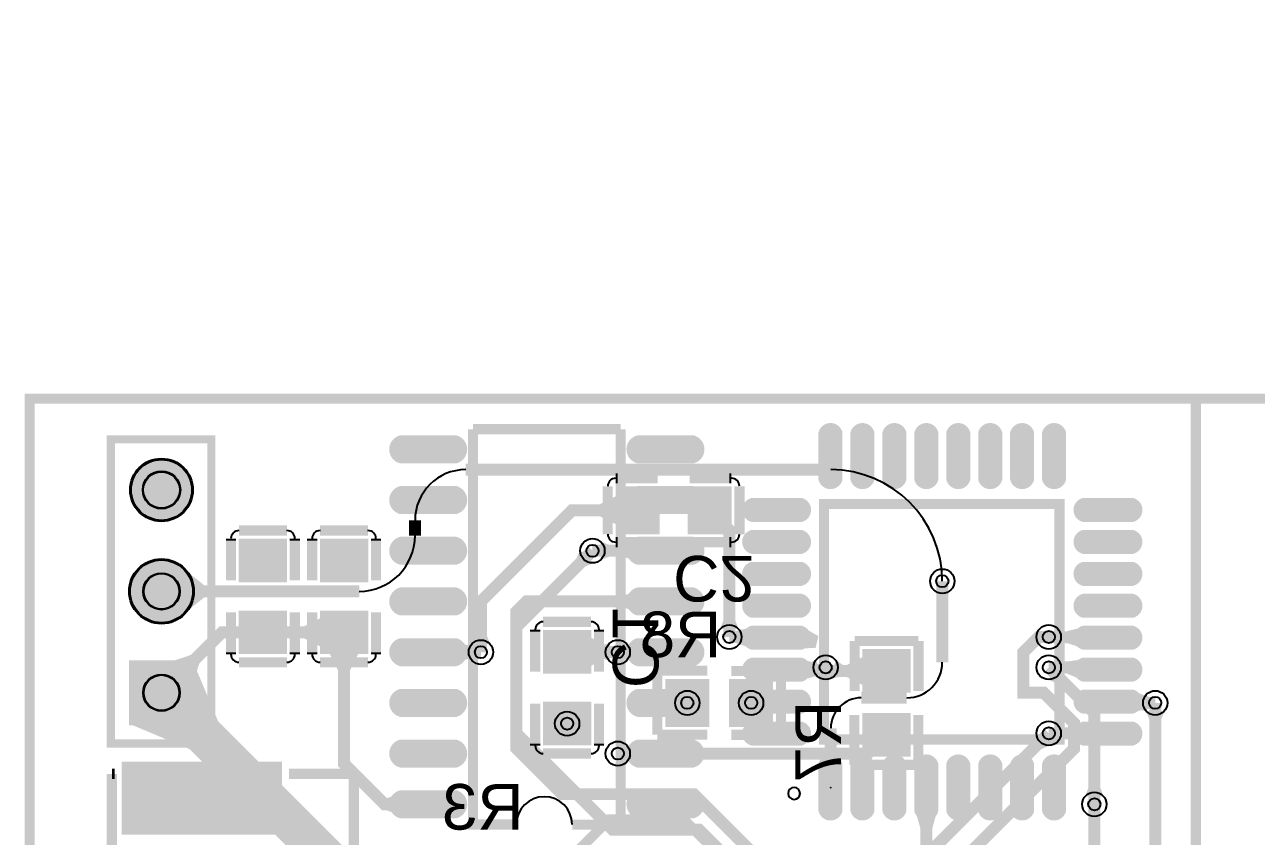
# Model space of a CAD drawing. Header units: millimetres. Extents: x 6 to 80, y -84 to 30.
# Drawn here: x 5.71 to 36.57, y 9.99 to 30.32 of the extents above; entities that cross this region are included whole.
import ezdxf

# ---------------------------------------------------------------- set-up
doc = ezdxf.new("R2010")
doc.units = ezdxf.units.MM
for name, color, linetype, true_color in [('BoardOutLine', 7, 'Continuous', 0xff00ff), ('BottomLayer', 7, 'Continuous', 0x0000ff), ('BottomPasteMaskLayer', 7, 'Continuous', 0x800000), ('BottomSilkLayer', 7, 'Continuous', 0x66cc33), ('BottomSolderMaskLayer', 7, 'Continuous', 0xaa00ff), ('Hole', 7, 'Continuous', 0x222222), ('Mechanical', 7, 'Continuous', 0xf022f0), ('Multi-Layer', 7, 'Continuous', 0xc0c0c0), ('TopLayer', 7, 'Continuous', 0xff0000), ('TopPasteMaskLayer', 7, 'Continuous', 0x808080), ('TopSilkLayer', 7, 'Continuous', 0xffcc00), ('TopSolderMaskLayer', 7, 'Continuous', 0x800080)]:
    doc.layers.add(name, color=color, linetype=linetype, true_color=true_color)
doc.styles.get("Standard").update_dxf_attribs({"font": 'arial.ttf'})

msp = doc.modelspace()

# ---------------------------------------------------------------- hatches: boundary and pattern name
at = {"layer": 'BottomLayer'}
for points in [[(20.571, 18.536), (20.571, 17.786), (20.121, 18.011), (20.121, 18.311)], [(20.571, 17.611), (21.571, 17.611), (21.571, 18.711), (20.571, 18.711)], [(22.371, 17.611), (23.371, 17.611), (23.371, 18.711), (22.371, 18.711)], [(19.958, 16.841), (19.635, 17.164), (19.54, 16.958), (19.752, 16.746)], [(9.665, 15.538), (9.665, 16.72), (10.216, 16.279), (10.216, 15.979)], [(23.139, 15.188), (23.597, 15.188), (23.518, 15.401), (23.218, 15.401)], [(16.916, 14.807), (17.374, 14.807), (17.295, 15.02), (16.995, 15.02)], [(19.854, 14.116), (19.854, 15.116), (18.754, 15.116), (18.754, 14.116)], [(19.854, 14.241), (19.854, 14.991), (20.304, 14.766), (20.304, 14.466)], [(20.379, 14.839), (20.366, 14.382), (20.155, 14.466), (20.163, 14.766)], [(26.755, 14.51), (26.755, 13.76), (26.305, 13.985), (26.305, 14.285)], [(26.755, 14.635), (26.755, 13.635), (27.855, 13.635), (27.855, 14.635)], [(9.931, 14.376), (8.357, 12.802), (9.851, 12.175), (10.558, 12.882)], [(26.027, 14.404), (25.929, 13.957), (26.153, 13.985), (26.219, 14.285)], [(31.673, 14.243), (31.35, 13.92), (31.556, 13.825), (31.768, 14.037)], [(22.814, 13.885), (21.814, 13.885), (21.814, 12.785), (22.814, 12.785)], [(24.414, 13.885), (23.414, 13.885), (23.414, 12.785), (24.414, 12.785)], [(19.854, 12.316), (19.854, 13.316), (18.754, 13.316), (18.754, 12.316)], [(26.755, 13.035), (26.755, 12.035), (27.855, 12.035), (27.855, 13.035)], [(33.807, 13.133), (34.265, 13.133), (34.186, 12.92), (33.886, 12.92)], [(31.388, 12.269), (31.065, 12.592), (30.97, 12.386), (31.182, 12.174)], [(20.776, 11.836), (20.776, 12.294), (20.989, 12.215), (20.989, 11.915)], [(32.283, 10.997), (32.741, 10.997), (32.662, 11.21), (32.362, 11.21)]]:
    msp.add_hatch(color=256, dxfattribs=at).paths.add_polyline_path(points)
at = {"layer": 'BottomPasteMaskLayer'}
for points in [[(20.571, 17.611), (21.571, 17.611), (21.571, 18.711), (20.571, 18.711)], [(22.371, 17.611), (23.371, 17.611), (23.371, 18.711), (22.371, 18.711)], [(19.854, 14.116), (19.854, 15.116), (18.754, 15.116), (18.754, 14.116)], [(26.755, 14.635), (26.755, 13.635), (27.855, 13.635), (27.855, 14.635)], [(22.814, 13.885), (21.814, 13.885), (21.814, 12.785), (22.814, 12.785)], [(24.414, 13.885), (23.414, 13.885), (23.414, 12.785), (24.414, 12.785)], [(19.854, 12.316), (19.854, 13.316), (18.754, 13.316), (18.754, 12.316)], [(26.755, 13.035), (26.755, 12.035), (27.855, 12.035), (27.855, 13.035)]]:
    msp.add_hatch(color=256, dxfattribs=at).paths.add_polyline_path(points)
at = {"layer": 'BottomSolderMaskLayer'}
for points in [[(8.357, 18.669, 1), (9.931, 18.669, 1)], [(20.52, 17.56), (21.622, 17.56), (21.622, 18.762), (20.52, 18.762)], [(22.32, 17.56), (23.422, 17.56), (23.422, 18.762), (22.32, 18.762)], [(8.331, 16.129, 1), (9.957, 16.129, 1)], [(19.91, 14.07), (19.91, 15.162), (18.698, 15.162), (18.698, 14.07)], [(26.699, 14.681), (26.699, 13.589), (27.911, 13.589), (27.911, 14.681)], [(8.331, 14.402), (9.957, 14.402), (9.957, 12.776), (8.331, 12.776)], [(22.865, 13.936), (21.763, 13.936), (21.763, 12.734), (22.865, 12.734)], [(24.465, 13.936), (23.363, 13.936), (23.363, 12.734), (24.465, 12.734)], [(19.91, 12.27), (19.91, 13.362), (18.698, 13.362), (18.698, 12.27)], [(26.699, 13.081), (26.699, 11.989), (27.911, 11.989), (27.911, 13.081)]]:
    msp.add_hatch(color=256, dxfattribs=at).paths.add_polyline_path(points)
at = {"layer": 'Multi-Layer'}
for points in [[(8.382, 18.669, 1), (9.906, 18.669, 1)], [(8.357, 16.129, 1), (9.931, 16.129, 1)], [(8.357, 14.376), (9.931, 14.376), (9.931, 12.802), (8.357, 12.802)]]:
    msp.add_hatch(color=256, dxfattribs=at).paths.add_polyline_path(points)
at = {"layer": 'TopLayer'}
for points in [[(26.177, 18.942, -0.785398), (25.627, 18.942), (25.627, 20.092, -0.785398), (26.177, 20.092)], [(26.977, 18.942, -0.785398), (26.427, 18.942), (26.427, 20.092, -0.785398), (26.977, 20.092)], [(27.777, 18.942, -0.785398), (27.227, 18.942), (27.227, 20.092, -0.785398), (27.777, 20.092)], [(28.577, 18.942, -0.785398), (28.027, 18.942), (28.027, 20.092, -0.785398), (28.577, 20.092)], [(29.377, 18.942, -0.785398), (28.827, 18.942), (28.827, 20.092, -0.785398), (29.377, 20.092)], [(30.177, 18.942, -0.785398), (29.627, 18.942), (29.627, 20.092, -0.785398), (30.177, 20.092)], [(30.977, 18.942, -0.785398), (30.427, 18.942), (30.427, 20.092, -0.785398), (30.977, 20.092)], [(31.777, 18.942, -0.785398), (31.227, 18.942), (31.227, 20.092, -0.785398), (31.777, 20.092)], [(16.424, 19.985, -0.785398), (16.424, 19.385), (15.224, 19.385, -0.785398), (15.224, 19.985)], [(22.368, 19.985, -0.785398), (22.368, 19.385), (21.168, 19.385, -0.785398), (21.168, 19.985)], [(16.424, 18.715, -0.785398), (16.424, 18.115), (15.224, 18.115, -0.785398), (15.224, 18.715)], [(22.368, 18.715, -0.785398), (22.368, 18.115), (21.168, 18.115, -0.785398), (21.168, 18.715)], [(23.977, 17.892, -0.785398), (23.977, 18.442), (25.127, 18.442, -0.785398), (25.127, 17.892)], [(32.277, 17.892, -0.785398), (32.277, 18.442), (33.427, 18.442, -0.785398), (33.427, 17.892)], [(23.977, 17.092, -0.785398), (23.977, 17.642), (25.127, 17.642, -0.785398), (25.127, 17.092)], [(32.277, 17.092, -0.785398), (32.277, 17.642), (33.427, 17.642, -0.785398), (33.427, 17.092)], [(12.234, 17.402), (12.234, 16.402), (11.134, 16.402), (11.134, 17.402)], [(14.266, 17.402), (14.266, 16.402), (13.166, 16.402), (13.166, 17.402)], [(16.424, 17.445, -0.785398), (16.424, 16.845), (15.224, 16.845, -0.785398), (15.224, 17.445)], [(20.141, 16.916), (20.141, 17.374), (20.354, 17.295), (20.354, 16.995)], [(21.168, 16.845), (21.168, 17.445), (20.718, 17.295), (20.718, 16.995)], [(22.368, 17.445, -0.785398), (22.368, 16.845), (21.168, 16.845, -0.785398), (21.168, 17.445)], [(23.977, 16.292, -0.785398), (23.977, 16.842), (25.127, 16.842, -0.785398), (25.127, 16.292)], [(32.277, 16.292, -0.785398), (32.277, 16.842), (33.427, 16.842, -0.785398), (33.427, 16.292)], [(16.424, 16.175, -0.785398), (16.424, 15.575), (15.224, 15.575, -0.785398), (15.224, 16.175)], [(21.168, 15.575), (21.168, 16.175), (20.718, 16.025), (20.718, 15.725)], [(22.368, 16.175, -0.785398), (22.368, 15.575), (21.168, 15.575, -0.785398), (21.168, 16.175)], [(23.977, 15.492, -0.785398), (23.977, 16.042), (25.127, 16.042, -0.785398), (25.127, 15.492)], [(32.277, 15.492, -0.785398), (32.277, 16.042), (33.427, 16.042, -0.785398), (33.427, 15.492)], [(12.234, 15.602), (12.234, 14.602), (11.134, 14.602), (11.134, 15.602)], [(13.166, 14.727), (13.166, 15.477), (12.716, 15.252), (12.716, 14.952)], [(14.266, 15.602), (14.266, 14.602), (13.166, 14.602), (13.166, 15.602)], [(23.989, 15.242), (23.965, 14.692), (23.521, 14.836), (23.534, 15.136)], [(23.977, 14.692, -0.785398), (23.977, 15.242), (25.127, 15.242, -0.785398), (25.127, 14.692)], [(25.193, 15.234), (25.061, 14.7), (25.527, 14.709), (25.601, 15.009)], [(32.289, 15.242), (32.265, 14.692), (31.821, 14.836), (31.834, 15.136)], [(32.277, 14.692, -0.785398), (32.277, 15.242), (33.427, 15.242, -0.785398), (33.427, 14.692)], [(16.424, 14.905, -0.785398), (16.424, 14.305), (15.224, 14.305, -0.785398), (15.224, 14.905)], [(16.424, 14.305), (16.424, 14.905), (16.874, 14.755), (16.874, 14.455)], [(16.943, 14.376), (16.943, 14.834), (16.73, 14.755), (16.73, 14.455)], [(21.168, 14.305), (21.168, 14.905), (20.718, 14.755), (20.718, 14.455)], [(22.368, 14.905, -0.785398), (22.368, 14.305), (21.168, 14.305, -0.785398), (21.168, 14.905)], [(9.401, 14.376), (9.931, 13.846), (10.091, 14.323), (9.878, 14.536)], [(14.091, 14.602), (13.341, 14.602), (13.566, 14.152), (13.866, 14.152)], [(23.977, 13.892, -0.785398), (23.977, 14.442), (25.127, 14.442, -0.785398), (25.127, 13.892)], [(25.127, 13.892), (25.127, 14.442), (25.577, 14.317), (25.577, 14.017)], [(25.613, 13.97), (25.55, 14.423), (25.349, 14.317), (25.391, 14.017)], [(32.312, 14.44), (32.242, 13.894), (31.812, 14.074), (31.85, 14.374)], [(32.277, 13.892, -0.785398), (32.277, 14.442), (33.427, 14.442, -0.785398), (33.427, 13.892)], [(16.424, 13.635, -0.785398), (16.424, 13.035), (15.224, 13.035, -0.785398), (15.224, 13.635)], [(22.368, 13.635, -0.785398), (22.368, 13.035), (21.168, 13.035, -0.785398), (21.168, 13.635)], [(23.977, 13.092, -0.785398), (23.977, 13.642), (25.127, 13.642, -0.785398), (25.127, 13.092)], [(32.277, 13.092, -0.785398), (32.277, 13.642), (33.427, 13.642, -0.785398), (33.427, 13.092)], [(33.447, 13.641), (33.408, 13.093), (33.865, 13.185), (33.887, 13.485)], [(33.834, 13.106), (33.834, 13.564), (33.621, 13.485), (33.621, 13.185)], [(23.977, 12.292, -0.785398), (23.977, 12.842), (25.127, 12.842, -0.785398), (25.127, 12.292)], [(32.281, 12.842), (32.273, 12.292), (31.825, 12.423), (31.829, 12.723)], [(32.277, 12.292, -0.785398), (32.277, 12.842), (33.427, 12.842, -0.785398), (33.427, 12.292)], [(16.424, 12.365, -0.785398), (16.424, 11.765), (15.224, 11.765, -0.785398), (15.224, 12.365)], [(21.168, 11.765), (21.168, 12.365), (20.718, 12.215), (20.718, 11.915)], [(22.368, 12.365, -0.785398), (22.368, 11.765), (21.168, 11.765, -0.785398), (21.168, 12.365)], [(8.201, 10.046), (8.201, 11.847), (12.103, 11.847), (12.103, 10.046)], [(26.177, 10.642, -0.785398), (25.627, 10.642), (25.627, 11.792, -0.785398), (26.177, 11.792)], [(26.977, 10.642, -0.785398), (26.427, 10.642), (26.427, 11.792, -0.785398), (26.977, 11.792)], [(27.777, 10.642, -0.785398), (27.227, 10.642), (27.227, 11.792, -0.785398), (27.777, 11.792)], [(28.577, 10.642, -0.785398), (28.027, 10.642), (28.027, 11.792, -0.785398), (28.577, 11.792)], [(29.377, 10.642, -0.785398), (28.827, 10.642), (28.827, 11.792, -0.785398), (29.377, 11.792)], [(30.177, 10.642, -0.785398), (29.627, 10.642), (29.627, 11.792, -0.785398), (30.177, 11.792)], [(30.977, 10.642, -0.785398), (30.427, 10.642), (30.427, 11.792, -0.785398), (30.977, 11.792)], [(31.777, 10.642, -0.785398), (31.227, 10.642), (31.227, 11.792, -0.785398), (31.777, 11.792)], [(15.224, 10.495), (15.224, 11.095), (14.774, 10.945), (14.774, 10.645)], [(16.424, 11.095, -0.785398), (16.424, 10.495), (15.224, 10.495, -0.785398), (15.224, 11.095)], [(22.368, 11.095, -0.785398), (22.368, 10.495), (21.168, 10.495, -0.785398), (21.168, 11.095)], [(28.577, 10.642), (28.027, 10.642), (28.152, 10.192), (28.452, 10.192)]]:
    msp.add_hatch(color=256, dxfattribs=at).paths.add_polyline_path(points)
at = {"layer": 'TopPasteMaskLayer'}
for points in [[(26.177, 18.942, -0.785398), (25.627, 18.942), (25.627, 20.092, -0.785398), (26.177, 20.092)], [(26.977, 18.942, -0.785398), (26.427, 18.942), (26.427, 20.092, -0.785398), (26.977, 20.092)], [(27.777, 18.942, -0.785398), (27.227, 18.942), (27.227, 20.092, -0.785398), (27.777, 20.092)], [(28.577, 18.942, -0.785398), (28.027, 18.942), (28.027, 20.092, -0.785398), (28.577, 20.092)], [(29.377, 18.942, -0.785398), (28.827, 18.942), (28.827, 20.092, -0.785398), (29.377, 20.092)], [(30.177, 18.942, -0.785398), (29.627, 18.942), (29.627, 20.092, -0.785398), (30.177, 20.092)], [(30.977, 18.942, -0.785398), (30.427, 18.942), (30.427, 20.092, -0.785398), (30.977, 20.092)], [(31.777, 18.942, -0.785398), (31.227, 18.942), (31.227, 20.092, -0.785398), (31.777, 20.092)], [(16.424, 19.985, -0.785398), (16.424, 19.385), (15.224, 19.385, -0.785398), (15.224, 19.985)], [(22.368, 19.985, -0.785398), (22.368, 19.385), (21.168, 19.385, -0.785398), (21.168, 19.985)], [(16.424, 18.715, -0.785398), (16.424, 18.115), (15.224, 18.115, -0.785398), (15.224, 18.715)], [(22.368, 18.715, -0.785398), (22.368, 18.115), (21.168, 18.115, -0.785398), (21.168, 18.715)], [(23.977, 17.892, -0.785398), (23.977, 18.442), (25.127, 18.442, -0.785398), (25.127, 17.892)], [(32.277, 17.892, -0.785398), (32.277, 18.442), (33.427, 18.442, -0.785398), (33.427, 17.892)], [(23.977, 17.092, -0.785398), (23.977, 17.642), (25.127, 17.642, -0.785398), (25.127, 17.092)], [(32.277, 17.092, -0.785398), (32.277, 17.642), (33.427, 17.642, -0.785398), (33.427, 17.092)], [(12.234, 17.402), (12.234, 16.402), (11.134, 16.402), (11.134, 17.402)], [(14.266, 17.402), (14.266, 16.402), (13.166, 16.402), (13.166, 17.402)], [(16.424, 17.445, -0.785398), (16.424, 16.845), (15.224, 16.845, -0.785398), (15.224, 17.445)], [(22.368, 17.445, -0.785398), (22.368, 16.845), (21.168, 16.845, -0.785398), (21.168, 17.445)], [(23.977, 16.292, -0.785398), (23.977, 16.842), (25.127, 16.842, -0.785398), (25.127, 16.292)], [(32.277, 16.292, -0.785398), (32.277, 16.842), (33.427, 16.842, -0.785398), (33.427, 16.292)], [(16.424, 16.175, -0.785398), (16.424, 15.575), (15.224, 15.575, -0.785398), (15.224, 16.175)], [(22.368, 16.175, -0.785398), (22.368, 15.575), (21.168, 15.575, -0.785398), (21.168, 16.175)], [(23.977, 15.492, -0.785398), (23.977, 16.042), (25.127, 16.042, -0.785398), (25.127, 15.492)], [(32.277, 15.492, -0.785398), (32.277, 16.042), (33.427, 16.042, -0.785398), (33.427, 15.492)], [(12.234, 15.602), (12.234, 14.602), (11.134, 14.602), (11.134, 15.602)], [(14.266, 15.602), (14.266, 14.602), (13.166, 14.602), (13.166, 15.602)], [(23.977, 14.692, -0.785398), (23.977, 15.242), (25.127, 15.242, -0.785398), (25.127, 14.692)], [(32.277, 14.692, -0.785398), (32.277, 15.242), (33.427, 15.242, -0.785398), (33.427, 14.692)], [(16.424, 14.905, -0.785398), (16.424, 14.305), (15.224, 14.305, -0.785398), (15.224, 14.905)], [(22.368, 14.905, -0.785398), (22.368, 14.305), (21.168, 14.305, -0.785398), (21.168, 14.905)], [(23.977, 13.892, -0.785398), (23.977, 14.442), (25.127, 14.442, -0.785398), (25.127, 13.892)], [(32.277, 13.892, -0.785398), (32.277, 14.442), (33.427, 14.442, -0.785398), (33.427, 13.892)], [(16.424, 13.635, -0.785398), (16.424, 13.035), (15.224, 13.035, -0.785398), (15.224, 13.635)], [(22.368, 13.635, -0.785398), (22.368, 13.035), (21.168, 13.035, -0.785398), (21.168, 13.635)], [(23.977, 13.092, -0.785398), (23.977, 13.642), (25.127, 13.642, -0.785398), (25.127, 13.092)], [(32.277, 13.092, -0.785398), (32.277, 13.642), (33.427, 13.642, -0.785398), (33.427, 13.092)], [(23.977, 12.292, -0.785398), (23.977, 12.842), (25.127, 12.842, -0.785398), (25.127, 12.292)], [(32.277, 12.292, -0.785398), (32.277, 12.842), (33.427, 12.842, -0.785398), (33.427, 12.292)], [(16.424, 12.365, -0.785398), (16.424, 11.765), (15.224, 11.765, -0.785398), (15.224, 12.365)], [(22.368, 12.365, -0.785398), (22.368, 11.765), (21.168, 11.765, -0.785398), (21.168, 12.365)], [(8.201, 10.046), (8.201, 11.847), (12.103, 11.847), (12.103, 10.046)], [(26.177, 10.642, -0.785398), (25.627, 10.642), (25.627, 11.792, -0.785398), (26.177, 11.792)], [(26.977, 10.642, -0.785398), (26.427, 10.642), (26.427, 11.792, -0.785398), (26.977, 11.792)], [(27.777, 10.642, -0.785398), (27.227, 10.642), (27.227, 11.792, -0.785398), (27.777, 11.792)], [(28.577, 10.642, -0.785398), (28.027, 10.642), (28.027, 11.792, -0.785398), (28.577, 11.792)], [(29.377, 10.642, -0.785398), (28.827, 10.642), (28.827, 11.792, -0.785398), (29.377, 11.792)], [(30.177, 10.642, -0.785398), (29.627, 10.642), (29.627, 11.792, -0.785398), (30.177, 11.792)], [(30.977, 10.642, -0.785398), (30.427, 10.642), (30.427, 11.792, -0.785398), (30.977, 11.792)], [(31.777, 10.642, -0.785398), (31.227, 10.642), (31.227, 11.792, -0.785398), (31.777, 11.792)], [(16.424, 11.095, -0.785398), (16.424, 10.495), (15.224, 10.495, -0.785398), (15.224, 11.095)], [(22.368, 11.095, -0.785398), (22.368, 10.495), (21.168, 10.495, -0.785398), (21.168, 11.095)]]:
    msp.add_hatch(color=256, dxfattribs=at).paths.add_polyline_path(points)
at = {"layer": 'TopSolderMaskLayer'}
for points in [[(26.202, 18.925, -0.785398), (25.601, 18.925), (25.601, 20.109, -0.785398), (26.202, 20.109)], [(27.002, 18.925, -0.785398), (26.402, 18.925), (26.402, 20.109, -0.785398), (27.002, 20.109)], [(27.803, 18.925, -0.785398), (27.202, 18.925), (27.202, 20.109, -0.785398), (27.803, 20.109)], [(28.602, 18.925, -0.785398), (28.002, 18.925), (28.002, 20.109, -0.785398), (28.602, 20.109)], [(29.402, 18.925, -0.785398), (28.802, 18.925), (28.802, 20.109, -0.785398), (29.402, 20.109)], [(30.202, 18.925, -0.785398), (29.601, 18.925), (29.601, 20.109, -0.785398), (30.202, 20.109)], [(31.002, 18.925, -0.785398), (30.402, 18.925), (30.402, 20.109, -0.785398), (31.002, 20.109)], [(31.803, 18.925, -0.785398), (31.202, 18.925), (31.202, 20.109, -0.785398), (31.803, 20.109)], [(16.526, 20.036, -0.785398), (16.526, 19.334), (15.123, 19.334, -0.785398), (15.123, 20.036)], [(22.469, 20.036, -0.785398), (22.469, 19.334), (21.066, 19.334, -0.785398), (21.066, 20.036)], [(8.357, 18.669, 1), (9.931, 18.669, 1)], [(16.526, 18.766, -0.785398), (16.526, 18.064), (15.123, 18.064, -0.785398), (15.123, 18.766)], [(22.469, 18.766, -0.785398), (22.469, 18.064), (21.066, 18.064, -0.785398), (21.066, 18.766)], [(23.924, 17.867, -0.785398), (23.924, 18.468), (25.18, 18.468, -0.785398), (25.18, 17.867)], [(32.224, 17.867, -0.785398), (32.224, 18.468), (33.48, 18.468, -0.785398), (33.48, 17.867)], [(23.924, 17.067, -0.785398), (23.924, 17.667), (25.18, 17.667, -0.785398), (25.18, 17.067)], [(32.224, 17.067, -0.785398), (32.224, 17.667), (33.48, 17.667, -0.785398), (33.48, 17.067)], [(12.29, 17.448), (12.29, 16.356), (11.078, 16.356), (11.078, 17.448)], [(14.322, 17.448), (14.322, 16.356), (13.11, 16.356), (13.11, 17.448)], [(16.526, 17.496, -0.785398), (16.526, 16.794), (15.123, 16.794, -0.785398), (15.123, 17.496)], [(22.469, 17.496, -0.785398), (22.469, 16.794), (21.066, 16.794, -0.785398), (21.066, 17.496)], [(8.331, 16.129, 1), (9.957, 16.129, 1)], [(23.924, 16.266, -0.785398), (23.924, 16.867), (25.18, 16.867, -0.785398), (25.18, 16.266)], [(32.224, 16.266, -0.785398), (32.224, 16.867), (33.48, 16.867, -0.785398), (33.48, 16.266)], [(16.526, 16.226, -0.785398), (16.526, 15.524), (15.123, 15.524, -0.785398), (15.123, 16.226)], [(22.469, 16.226, -0.785398), (22.469, 15.524), (21.066, 15.524, -0.785398), (21.066, 16.226)], [(23.924, 15.467, -0.785398), (23.924, 16.067), (25.18, 16.067, -0.785398), (25.18, 15.467)], [(32.224, 15.467, -0.785398), (32.224, 16.067), (33.48, 16.067, -0.785398), (33.48, 15.467)], [(12.29, 15.648), (12.29, 14.556), (11.078, 14.556), (11.078, 15.648)], [(14.322, 15.648), (14.322, 14.556), (13.11, 14.556), (13.11, 15.648)], [(23.924, 14.667, -0.785398), (23.924, 15.267), (25.18, 15.267, -0.785398), (25.18, 14.667)], [(32.224, 14.667, -0.785398), (32.224, 15.267), (33.48, 15.267, -0.785398), (33.48, 14.667)], [(16.526, 14.956, -0.785398), (16.526, 14.254), (15.123, 14.254, -0.785398), (15.123, 14.956)], [(22.469, 14.956, -0.785398), (22.469, 14.254), (21.066, 14.254, -0.785398), (21.066, 14.956)], [(8.331, 14.402), (9.957, 14.402), (9.957, 12.776), (8.331, 12.776)], [(23.924, 13.867, -0.785398), (23.924, 14.468), (25.18, 14.468, -0.785398), (25.18, 13.867)], [(32.224, 13.867, -0.785398), (32.224, 14.468), (33.48, 14.468, -0.785398), (33.48, 13.867)], [(16.526, 13.686, -0.785398), (16.526, 12.984), (15.123, 12.984, -0.785398), (15.123, 13.686)], [(22.469, 13.686, -0.785398), (22.469, 12.984), (21.066, 12.984, -0.785398), (21.066, 13.686)], [(23.924, 13.067, -0.785398), (23.924, 13.667), (25.18, 13.667, -0.785398), (25.18, 13.067)], [(32.224, 13.067, -0.785398), (32.224, 13.667), (33.48, 13.667, -0.785398), (33.48, 13.067)], [(23.924, 12.266, -0.785398), (23.924, 12.867), (25.18, 12.867, -0.785398), (25.18, 12.266)], [(32.224, 12.266, -0.785398), (32.224, 12.867), (33.48, 12.867, -0.785398), (33.48, 12.266)], [(16.526, 12.416, -0.785398), (16.526, 11.714), (15.123, 11.714, -0.785398), (15.123, 12.416)], [(22.469, 12.416, -0.785398), (22.469, 11.714), (21.066, 11.714, -0.785398), (21.066, 12.416)], [(26.202, 10.625, -0.785398), (25.601, 10.625), (25.601, 11.809, -0.785398), (26.202, 11.809)], [(27.002, 10.625, -0.785398), (26.402, 10.625), (26.402, 11.809, -0.785398), (27.002, 11.809)], [(27.803, 10.625, -0.785398), (27.202, 10.625), (27.202, 11.809, -0.785398), (27.803, 11.809)], [(28.602, 10.625, -0.785398), (28.002, 10.625), (28.002, 11.809, -0.785398), (28.602, 11.809)], [(29.402, 10.625, -0.785398), (28.802, 10.625), (28.802, 11.809, -0.785398), (29.402, 11.809)], [(30.202, 10.625, -0.785398), (29.601, 10.625), (29.601, 11.809, -0.785398), (30.202, 11.809)], [(31.002, 10.625, -0.785398), (30.402, 10.625), (30.402, 11.809, -0.785398), (31.002, 11.809)], [(31.803, 10.625, -0.785398), (31.202, 10.625), (31.202, 11.809, -0.785398), (31.803, 11.809)], [(8.146, 10.035), (8.146, 11.859), (12.158, 11.859), (12.158, 10.035)], [(16.526, 11.146, -0.785398), (16.526, 10.444), (15.123, 10.444, -0.785398), (15.123, 11.146)], [(22.469, 11.146, -0.785398), (22.469, 10.444), (21.066, 10.444, -0.785398), (21.066, 11.146)]]:
    msp.add_hatch(color=256, dxfattribs=at).paths.add_polyline_path(points)

# ---------------------------------------------------------------- linework, layer by layer
at = {"layer": 'BoardOutLine', "const_width": 0.254}
for points in [[(34.798, -8.89), (5.842, -8.89), (5.842, 20.955), (6.604, 20.955)], [(6.477, 20.955), (34.798, 20.955)], [(34.163, 20.955), (34.671, 20.955)], [(34.671, 20.955), (79.671, 20.955)]]:
    msp.add_lwpolyline(points, dxfattribs=at)
at = {"layer": 'BottomLayer'}
for points, const_width in [([(25.908, 19.177), (16.764, 19.177)], 0.3), ([(17.145, 14.605), (17.145, 15.875), (19.431, 18.161), (21.072, 18.161)], 0.3), ([(22.87, 18.161), (23.368, 17.663), (23.368, 14.986)], 0.3), ([(15.494, 17.907), (15.494, 17.526)], 0.3), ([(23.945, 7.94), (23.945, 9.583), (22.479, 11.049), (19.177, 11.049), (18.034, 12.192), (18.034, 15.24), (19.939, 17.145)], 0.3), ([(14.097, 16.129), (9.144, 16.129)], 0.3), ([(28.829, 6.604), (28.956, 6.731), (28.956, 9.144), (32.004, 12.192), (32.004, 12.827), (31.242, 13.589), (31.133, 13.589), (30.734, 13.589), (30.734, 14.605), (31.115, 14.986), (31.369, 14.986)], 0.3), ([(20.574, 14.605), (19.304, 14.615)], 0.3), ([(25.781, 14.224), (25.87, 14.135), (27.305, 14.135)], 0.3), ([(31.369, 14.224), (32.512, 13.081), (32.512, 10.795)], 0.3), ([(9.144, 13.589), (21.971, 0.762), (32.766, 0.762)], 1), ([(29.083, 4.445), (34.036, 9.398), (34.036, 13.335)], 0.3), ([(20.574, 12.065), (26.835, 12.065), (27.305, 12.535)], 0.3), ([(31.369, 12.573), (28.194, 9.398), (28.194, 4.445)], 0.3), ([(22.146, 7.94), (23.096, 8.89), (23.241, 8.89), (23.241, 9.398), (22.225, 10.414), (20.358, 10.414), (18.961, 9.017)], 0.254)]:
    msp.add_lwpolyline(points, dxfattribs=dict(at, const_width=const_width))
for centre, radius, start, end in [((16.764, 17.907), 1.27, 90, 180), ((25.908, 16.383), 2.794, 0, 90), ((14.097, 17.526), 1.397, 270, 0)]:
    msp.add_arc(centre, radius, start, end, dxfattribs=at)
at = {"layer": 'BottomSilkLayer', "const_width": 0.254}
for points in [[(20.321, 17.561), (20.321, 18.761)], [(20.521, 18.961), (20.571, 18.961)], [(21.571, 18.961), (20.571, 18.961)], [(22.371, 18.961), (23.371, 18.961)], [(23.421, 18.961), (23.371, 18.961)], [(23.621, 17.561), (23.621, 18.761)], [(20.521, 17.361), (20.571, 17.361)], [(21.571, 17.361), (20.571, 17.361)], [(22.371, 17.361), (23.371, 17.361)], [(23.421, 17.361), (23.371, 17.361)], [(19.904, 15.366), (18.704, 15.366)], [(18.504, 15.166), (18.504, 15.116)], [(18.504, 14.116), (18.504, 15.116)], [(20.104, 15.166), (20.104, 15.116)], [(20.104, 14.116), (20.104, 15.116)], [(26.505, 14.885), (28.105, 14.885)], [(26.505, 13.635), (26.505, 14.885)], [(28.105, 13.635), (28.105, 14.885)], [(22.813, 14.14), (21.563, 14.14)], [(21.563, 14.14), (21.563, 12.54)], [(23.414, 14.135), (24.664, 14.135)], [(24.664, 14.135), (24.664, 12.535)], [(18.504, 13.316), (18.504, 12.316)], [(20.104, 13.316), (20.104, 12.316)], [(26.5, 13.034), (26.5, 11.784)], [(28.1, 13.034), (28.1, 11.784)], [(22.813, 12.54), (21.563, 12.54)], [(23.414, 12.535), (24.664, 12.535)], [(18.504, 12.266), (18.504, 12.316)], [(20.104, 12.266), (20.104, 12.316)], [(19.904, 12.066), (18.704, 12.066)], [(26.5, 11.784), (28.1, 11.784)]]:
    msp.add_lwpolyline(points, dxfattribs=at)
at = {"layer": 'BottomSilkLayer'}
for centre, start, end in [((20.521, 18.761), 90, 180), ((23.421, 18.761), 0, 90), ((20.521, 17.561), 180, 270), ((23.421, 17.561), 270, 0), ((18.704, 15.166), 90, 180), ((19.904, 15.166), 0, 90), ((18.704, 12.266), 180, 270), ((19.904, 12.266), 270, 360)]:
    msp.add_arc(centre, 0.2, start, end, dxfattribs=at)
at = {"layer": 'BottomSolderMaskLayer'}
for centre, radius in [((9.144, 18.669), 0.787), ((9.144, 18.669), 0.472), ((9.144, 16.129), 0.813), ((9.144, 16.129), 0.459), ((9.144, 13.589), 0.459)]:
    msp.add_circle(centre, radius, dxfattribs=at)
at = {"layer": 'Hole'}
for centre in [(19.939, 17.145), (28.702, 16.383), (23.368, 14.986), (31.369, 14.986), (17.145, 14.605), (20.574, 14.605), (25.781, 14.224), (31.369, 14.224), (22.314, 13.335), (23.914, 13.335), (34.036, 13.335), (19.304, 12.816), (31.369, 12.573), (20.574, 12.065), (32.512, 10.795)]:
    msp.add_circle(centre, 0.152, dxfattribs=at)
at = {"layer": 'Mechanical', "const_width": 0.254}
msp.add_lwpolyline([(35.052, 20.955), (35.052, -73.045)], dxfattribs=at)
at = {"layer": 'Multi-Layer'}
for centre, radius in [((9.144, 18.669), 0.762), ((9.144, 18.669), 0.457), ((19.939, 17.145), 0.305), ((9.144, 16.129), 0.787), ((28.702, 16.383), 0.305), ((9.144, 16.129), 0.445), ((23.368, 14.986), 0.305), ((31.369, 14.986), 0.305), ((17.145, 14.605), 0.305), ((20.574, 14.605), 0.305), ((25.781, 14.224), 0.305), ((31.369, 14.224), 0.305), ((9.144, 13.589), 0.445), ((22.314, 13.335), 0.305), ((23.914, 13.335), 0.305), ((34.036, 13.335), 0.305), ((19.304, 12.816), 0.305), ((31.369, 12.573), 0.305), ((20.574, 12.065), 0.305), ((32.512, 10.795), 0.305)]:
    msp.add_circle(centre, radius, dxfattribs=at)
at = {"layer": 'TopLayer', "const_width": 0.3}
for points in [[(19.939, 17.145), (21.768, 17.145)], [(28.702, 14.351), (28.702, 16.383)], [(21.768, 15.875), (18.288, 15.875), (18.034, 15.621), (18.034, 12.573), (20.447, 10.16), (22.606, 10.16), (23.045, 9.721), (23.045, 7.94)], [(9.144, 13.589), (10.658, 15.103), (13.716, 15.103)], [(13.716, 15.103), (13.716, 11.811), (14.732, 10.795), (15.824, 10.795)], [(24.552, 14.968), (24.534, 14.986), (23.368, 14.986)], [(32.852, 14.968), (31.369, 14.986)], [(15.824, 14.605), (17.145, 14.605)], [(21.768, 14.605), (20.574, 14.605)], [(24.552, 14.168), (25.725, 14.168), (25.781, 14.224)], [(32.852, 14.168), (32.796, 14.224), (31.369, 14.224)], [(26.67, 13.462), (27.813, 13.462)], [(32.852, 13.368), (32.883, 13.335), (34.036, 13.335)], [(25.908, 11.223), (25.908, 12.7)], [(32.852, 12.568), (31.369, 12.573)], [(21.768, 12.065), (20.574, 12.065)], [(28.301, 11.217), (28.301, 9.406), (28.819, 8.89)], [(33.274, 5.969), (32.512, 6.731), (32.512, 10.795)]]:
    msp.add_lwpolyline(points, dxfattribs=at)
at = {"layer": 'TopLayer'}
for centre, radius, start, end in [((27.813, 14.351), 0.889, 270, 0), ((26.67, 12.7), 0.762, 90, 180), ((25.902, 11.223), 0.0061, 270, 360)]:
    msp.add_arc(centre, radius, start, end, dxfattribs=at)
at = {"layer": 'TopSilkLayer', "const_width": 0.254}
for points in [[(20.646, 20.19), (16.946, 20.19)], [(16.946, 20.19), (16.946, 10.29), (18.034, 10.29)], [(19.431, 10.287), (20.646, 10.287), (20.646, 10.29), (20.646, 20.19)], [(12.284, 17.652), (11.084, 17.652)], [(14.316, 17.652), (13.116, 17.652)], [(10.884, 17.452), (10.884, 17.402)], [(10.884, 16.402), (10.884, 17.402)], [(12.484, 17.452), (12.484, 17.402)], [(12.484, 16.402), (12.484, 17.402)], [(12.916, 17.452), (12.916, 17.402)], [(12.916, 16.402), (12.916, 17.402)], [(14.516, 17.452), (14.516, 17.402)], [(14.516, 16.402), (14.516, 17.402)], [(10.884, 15.602), (10.884, 14.602)], [(12.484, 15.602), (12.484, 14.602)], [(12.916, 15.602), (12.916, 14.602)], [(14.516, 15.602), (14.516, 14.602)], [(10.884, 14.552), (10.884, 14.602)], [(12.484, 14.552), (12.484, 14.602)], [(12.916, 14.552), (12.916, 14.602)], [(14.516, 14.552), (14.516, 14.602)], [(12.284, 14.352), (11.084, 14.352)], [(14.316, 14.352), (13.116, 14.352)], [(7.901, -6.221), (7.901, 11.557)], [(7.901, 11.557), (7.97, 11.557)], [(12.334, 11.557), (13.962, 11.557)], [(13.962, 8.629), (13.962, 11.557)]]:
    msp.add_lwpolyline(points, dxfattribs=at)
at = {"layer": 'TopSilkLayer'}
for points, const_width in [([(7.874, 17.399), (7.874, 19.939), (10.389, 19.939), (10.389, 12.319), (7.874, 12.319), (7.874, 17.399)], 0.203), ([(25.739, 18.317), (25.739, 12.417), (31.639, 12.417), (31.639, 18.317), (25.739, 18.317)], 0.254)]:
    msp.add_lwpolyline(points, close=True, dxfattribs=dict(at, const_width=const_width))
for centre, radius, start, end in [((11.084, 17.452), 0.2, 90, 180), ((12.284, 17.452), 0.2, 0, 90), ((13.116, 17.452), 0.2, 90, 180), ((14.316, 17.452), 0.2, 0, 90), ((11.084, 14.552), 0.2, 180, 270), ((12.284, 14.552), 0.2, 270, 360), ((13.116, 14.552), 0.2, 180, 270), ((14.316, 14.552), 0.2, 270, 360), ((26.491, 13.168), 0.2, 90, 90), ((24.99, 11.067), 0.15, 90, 89.5149), ((18.732, 10.287), 0.699, 0, 180)]:
    msp.add_arc(centre, radius, start, end, dxfattribs=at)
at = {"layer": 'TopSolderMaskLayer'}
for centre, radius in [((9.144, 18.669), 0.787), ((9.144, 18.669), 0.472), ((9.144, 16.129), 0.813), ((9.144, 16.129), 0.459), ((9.144, 13.589), 0.459)]:
    msp.add_circle(centre, radius, dxfattribs=at)

# ---------------------------------------------------------------- texts
at = {"layer": 'BottomSilkLayer', "text_generation_flag": 2}
for s, rotation, p in [('C2', 180, (21.96, 17.018)), ('C1', 270, (20.447, 13.705)), ('R7', 90, (26.162, 13.384))]:
    msp.add_text(s, height=1.143, rotation=rotation, dxfattribs=at).set_placement(p)
for s, p in [('R8', (23.163, 14.478)), ('R3', (18.21, 10.16))]:
    msp.add_text(s, height=1.143, dxfattribs=at).set_placement(p)

doc.saveas('drawing.dxf')
